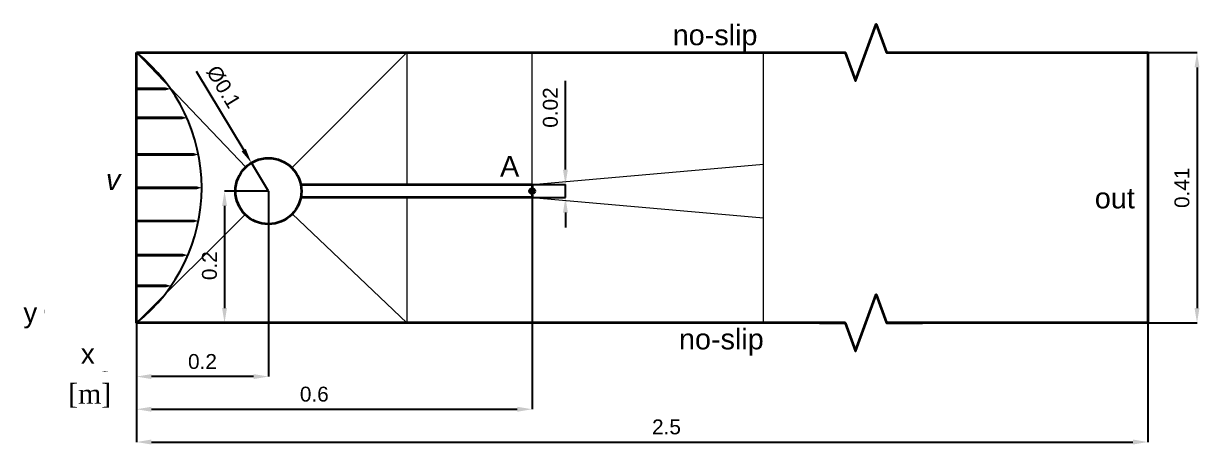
# Model space of a CAD drawing. Header units: millimetres. Extents: x -488.3 to -450.2, y 115.5 to 173.2.
# Drawn here: x -454.94 to -450.184, y 167.992 to 169.695 of the extents above; entities that cross this region are included whole.
import ezdxf

# ---------------------------------------------------------------- set-up
doc = ezdxf.new("R2010")
doc.units = ezdxf.units.MM
doc.linetypes.add('HIDDEN', pattern=[9.525, 6.35, -3.175])
doc.layers.get('Defpoints').update_dxf_attribs({"lineweight": 18})
for name, color, linetype, lineweight in [('CONTINUA FINA', 3, 'Continuous', 18), ('CONTINUA MEDIA', 2, 'Continuous', 25), ('CONTORNO', 4, 'Continuous', 35), ('DIMENSION', 9, 'Continuous', 15), ('HIDDED', 6, 'HIDDEN', 18), ('TEXTO', 7, 'Continuous', 15)]:
    doc.layers.add(name, color=color, linetype=linetype, lineweight=lineweight)
doc.styles.add('ROMANS', font='arial.ttf')
doc.styles.get("Standard").update_dxf_attribs({"font": 'arial.ttf'})
doc.dimstyles.new('ACINDEC_2', dxfattribs={"dimscale": 0.03005, "dimtxt": 2, "dimasz": 2, "dimexe": 0, "dimexo": 0, "dimgap": 1, "dimtad": 1, "dimdec": 1, "dimzin": 0, "dimdsep": 46, "dimtxsty": 'ROMANS', "dimcen": 1, "dimclrd": 256, "dimclre": 256, "dimclrt": 6, "dimadec": 0, "dimazin": 0, "dimtfac": 0.0075, "dimtdec": 1, "dimtmove": 0, "dimatfit": 3, "dimfxl": 1, "dimtolj": 1, "dimtzin": 0, "dimarcsym": 0})

# ---------------------------------------------------------------- blocks, each defined once
blk = doc.blocks.new('*D34')
at = {"layer": 'Defpoints', "color": 0, "transparency": 16777216}
for p in [(-453.9496, 169.0171), (-454.1271, 168.4838), (-453.9496, 168.4838)]:
    blk.add_point(p, dxfattribs=at)
at = {"layer": 'DIMENSION', "lineweight": -2, "transparency": 16777216}
for p, q in [((-453.9496, 169.0171), (-454.1271, 169.0171)), ((-454.1271, 168.957), (-454.1271, 168.5439)), ((-453.9496, 168.4838), (-454.1271, 168.4838))]:
    blk.add_line(p, q, dxfattribs=at)
at = {"layer": 'DIMENSION', "transparency": 16777216}
for points in [[(-454.1371, 168.957), (-454.117, 168.957), (-454.1271, 169.0171)], [(-454.1371, 168.5439), (-454.117, 168.5439), (-454.1271, 168.4838)]]:
    blk.add_solid(points, dxfattribs=at)
at = {"layer": 'DIMENSION', "color": 6, "transparency": 16777216, "insert": (-454.1878, 168.7152), "char_height": 0.0601, "attachment_point": 5, "rotation": 90, "style": 'ROMANS'}
blk.add_mtext('\\A1;0.2', dxfattribs=at)
blk = doc.blocks.new('*D35')
at = {"layer": 'Defpoints', "color": 0, "transparency": 16777216}
for p in [(-450.3928, 169.5771), (-450.3928, 168.4838), (-450.1938, 168.4838)]:
    blk.add_point(p, dxfattribs=at)
at = {"layer": 'DIMENSION', "lineweight": -2, "transparency": 16777216}
for p, q in [((-450.3928, 169.5771), (-450.1938, 169.5771)), ((-450.1938, 169.517), (-450.1938, 168.5439)), ((-450.3928, 168.4838), (-450.1938, 168.4838))]:
    blk.add_line(p, q, dxfattribs=at)
at = {"layer": 'DIMENSION', "transparency": 16777216}
for points in [[(-450.2039, 169.517), (-450.1838, 169.517), (-450.1938, 169.5771)], [(-450.2039, 168.5439), (-450.1838, 168.5439), (-450.1938, 168.4838)]]:
    blk.add_solid(points, dxfattribs=at)
at = {"layer": 'DIMENSION', "color": 6, "transparency": 16777216, "insert": (-450.2546, 169.0304), "char_height": 0.0601, "attachment_point": 5, "rotation": 90, "style": 'ROMANS'}
blk.add_mtext('\\A1;0.41', dxfattribs=at)
blk = doc.blocks.new('*D36')
at = {"layer": 'Defpoints', "color": 0, "transparency": 16777216}
for p in [(-453.9496, 169.0171), (-454.4829, 168.4838), (-454.4829, 168.2666)]:
    blk.add_point(p, dxfattribs=at)
at = {"layer": 'DIMENSION', "lineweight": -2, "transparency": 16777216}
for p, q in [((-453.9496, 169.0171), (-453.9496, 168.2666)), ((-454.4829, 168.4838), (-454.4829, 168.2666)), ((-454.0097, 168.2666), (-454.4228, 168.2666))]:
    blk.add_line(p, q, dxfattribs=at)
at = {"layer": 'DIMENSION', "transparency": 16777216}
for points in [[(-454.4228, 168.2766), (-454.4228, 168.2565), (-454.4829, 168.2666)], [(-454.0097, 168.2766), (-454.0097, 168.2565), (-453.9496, 168.2666)]]:
    blk.add_solid(points, dxfattribs=at)
at = {"layer": 'DIMENSION', "color": 6, "transparency": 16777216, "insert": (-454.2163, 168.3273), "char_height": 0.0601, "attachment_point": 5, "style": 'ROMANS'}
blk.add_mtext('\\A1;0.2', dxfattribs=at)
blk = doc.blocks.new('*D37')
at = {"layer": 'Defpoints', "color": 0, "transparency": 16777216}
for p in [(-452.8829, 169.0171), (-454.4829, 168.4838), (-452.8829, 168.1344)]:
    blk.add_point(p, dxfattribs=at)
at = {"layer": 'DIMENSION', "lineweight": -2, "transparency": 16777216}
for p, q in [((-452.8829, 169.0171), (-452.8829, 168.1344)), ((-454.4829, 168.4838), (-454.4829, 168.1344)), ((-454.4228, 168.1344), (-452.943, 168.1344))]:
    blk.add_line(p, q, dxfattribs=at)
at = {"layer": 'DIMENSION', "transparency": 16777216}
for points in [[(-454.4228, 168.1444), (-454.4228, 168.1244), (-454.4829, 168.1344)], [(-452.943, 168.1444), (-452.943, 168.1244), (-452.8829, 168.1344)]]:
    blk.add_solid(points, dxfattribs=at)
at = {"layer": 'DIMENSION', "color": 6, "transparency": 16777216, "insert": (-453.764, 168.1952), "char_height": 0.0601, "attachment_point": 5, "style": 'ROMANS'}
blk.add_mtext('\\A1;0.6', dxfattribs=at)
blk = doc.blocks.new('*D38')
at = {"layer": 'Defpoints', "color": 0, "transparency": 16777216}
for p in [(-454.4829, 168.4838), (-450.3928, 168.4838), (-450.3928, 168.0019)]:
    blk.add_point(p, dxfattribs=at)
at = {"layer": 'DIMENSION', "lineweight": -2, "transparency": 16777216}
for p, q in [((-454.4829, 168.4838), (-454.4829, 168.0019)), ((-450.3928, 168.4838), (-450.3928, 168.0019)), ((-454.4228, 168.0019), (-450.4529, 168.0019))]:
    blk.add_line(p, q, dxfattribs=at)
at = {"layer": 'DIMENSION', "transparency": 16777216}
for points in [[(-454.4228, 168.0119), (-454.4228, 167.9919), (-454.4829, 168.0019)], [(-450.4529, 168.0119), (-450.4529, 167.9919), (-450.3928, 168.0019)]]:
    blk.add_solid(points, dxfattribs=at)
at = {"layer": 'DIMENSION', "color": 6, "transparency": 16777216, "insert": (-452.3396, 168.0627), "char_height": 0.0601, "attachment_point": 5, "style": 'ROMANS'}
blk.add_mtext('\\A1;2.5', dxfattribs=at)
blk = doc.blocks.new('*D39')
at = {"layer": 'Defpoints', "color": 0, "transparency": 16777216}
for p in [(-454.0185, 169.1312), (-453.9496, 169.0171)]:
    blk.add_point(p, dxfattribs=at)
at = {"layer": 'DIMENSION', "lineweight": -2, "transparency": 16777216}
for p, q in [((-454.2424, 169.5021), (-454.0496, 169.1827)), ((-453.9496, 169.0171), (-454.0185, 169.1312))]:
    blk.add_line(p, q, dxfattribs=at)
at = {"layer": 'DIMENSION', "transparency": 16777216}
blk.add_solid([(-454.041, 169.1879), (-454.0582, 169.1775), (-454.0185, 169.1312)], dxfattribs=at)
at = {"layer": 'DIMENSION', "color": 6, "transparency": 16777216, "insert": (-454.1313, 169.4387), "char_height": 0.0601, "attachment_point": 5, "rotation": 301.1202, "style": 'ROMANS'}
blk.add_mtext('\\A1;%%C0.1', dxfattribs=at)
blk = doc.blocks.new('*D40')
at = {"layer": 'Defpoints', "color": 0, "transparency": 16777216}
for p in [(-452.8829, 169.0438), (-452.7483, 169.0438), (-452.8829, 168.9904)]:
    blk.add_point(p, dxfattribs=at)
at = {"layer": 'DIMENSION', "lineweight": -2, "transparency": 16777216}
for p, q in [((-452.7483, 169.1039), (-452.7483, 169.4628)), ((-452.8829, 169.0438), (-452.7483, 169.0438)), ((-452.7483, 168.9904), (-452.7483, 169.0438)), ((-452.8829, 168.9904), (-452.7483, 168.9904)), ((-452.7483, 168.9303), (-452.7483, 168.8702))]:
    blk.add_line(p, q, dxfattribs=at)
at = {"layer": 'DIMENSION', "transparency": 16777216}
for points in [[(-452.7583, 169.1039), (-452.7383, 169.1039), (-452.7483, 169.0438)], [(-452.7583, 168.9303), (-452.7383, 168.9303), (-452.7483, 168.9904)]]:
    blk.add_solid(points, dxfattribs=at)
at = {"layer": 'DIMENSION', "color": 6, "transparency": 16777216, "insert": (-452.8091, 169.355), "char_height": 0.0601, "attachment_point": 5, "rotation": 90, "style": 'ROMANS'}
blk.add_mtext('\\A1;0.02', dxfattribs=at)

msp = doc.modelspace()

# ---------------------------------------------------------------- hatches: boundary and pattern name
at = {"layer": 'CONTINUA FINA', "true_color": 0x000000}
h = msp.add_hatch(color=18, dxfattribs=at)
h.dxf.hatch_style = 1
h.paths.add_polyline_path([(-452.8933, 169.0171, 1), (-452.8726, 169.0171, 1)])

# ---------------------------------------------------------------- linework, layer by layer
at = {"layer": 'CONTINUA FINA', "lineweight": 50}
for points in [[(-454.8544, 168.2857, 0, 0, 0), (-454.8552, 168.4542, 0.025, 0, 0), (-454.8577, 168.5284, 0, 0, 0)], [(-454.8544, 168.2857, 0, 0, 0), (-454.6859, 168.2866, 0.025, 0, 0), (-454.6117, 168.289, 0, 0, 0)]]:
    msp.add_lwpolyline(points, format="xyseb", dxfattribs=at)
at = {"layer": 'CONTINUA MEDIA', "color": 5}
for points in [[(-454.4829, 169.4304, 0.0116, 0.0116, 0), (-454.4123, 169.4304, 0.0387, 0, 0), (-454.3453, 169.4304, 0, 0, 0)], [(-454.4829, 169.3134, 0.0116, 0.0116, 0), (-454.3463, 169.3134, 0.0387, 0, 0), (-454.2793, 169.3134, 0, 0, 0)], [(-454.4829, 169.1651, 0.0116, 0.0116, 0), (-454.2996, 169.1651, 0.0387, 0, 0), (-454.2326, 169.1651, 0, 0, 0)], [(-454.4829, 169.0304, 0.0116, 0.0116, 0), (-454.2865, 169.0304, 0.0387, 0, 0), (-454.2195, 169.0304, 0, 0, 0)], [(-454.4829, 168.8961, 0.0116, 0.0116, 0), (-454.2995, 168.8961, 0.0387, 0, 0), (-454.2325, 168.8961, 0, 0, 0)], [(-454.4829, 168.7578, 0.0116, 0.0116, 0), (-454.343, 168.7578, 0.0387, 0, 0), (-454.276, 168.7578, 0, 0, 0)], [(-454.4829, 168.6336, 0.0116, 0.0116, 0), (-454.4106, 168.6336, 0.0387, 0, 0), (-454.3436, 168.6336, 0, 0, 0)]]:
    msp.add_lwpolyline(points, format="xyseb", dxfattribs=at)
msp.add_arc((-454.9183, 169.0304), 0.6988, 308.5315, 51.4685, dxfattribs=at)
at = {"layer": 'CONTORNO', "linetype": 'Continuous'}
for points in [[(-451.7212, 169.5771), (-451.6164, 169.5771), (-451.5747, 169.4626), (-451.4914, 169.6916), (-451.4497, 169.5771), (-451.3046, 169.5771)], [(-451.7212, 168.4838), (-451.6164, 168.4838), (-451.5747, 168.3693), (-451.4914, 168.5982), (-451.4497, 168.4838), (-451.3046, 168.4838)]]:
    msp.add_lwpolyline(points, dxfattribs=at)
at = {"layer": 'CONTORNO'}
for points in [[(-454.4829, 169.5771), (-451.6164, 169.5771)], [(-451.6164, 168.4838), (-454.4829, 168.4838), (-454.4829, 169.5771)], [(-451.4497, 169.5771), (-450.3928, 169.5771), (-450.3928, 168.4838), (-451.4497, 168.4838)], [(-453.819, 169.0438), (-452.8829, 169.0438), (-452.8829, 168.9904), (-453.819, 168.9904)]]:
    msp.add_lwpolyline(points, dxfattribs=at)
for centre, radius in [((-453.9496, 169.0171), 0.1333), ((-452.8829, 169.0171), 0.0103)]:
    msp.add_circle(centre, radius, dxfattribs=at)
at = {"layer": 'HIDDED', "color": 52, "true_color": 0xc8c92d}
for p, q in [((-454.4829, 169.5771), (-454.0416, 169.1136)), ((-453.3896, 169.5771), (-453.8553, 169.1114)), ((-453.3896, 169.5771), (-453.3896, 169.0438)), ((-452.8829, 168.4838), (-452.8829, 169.5771)), ((-451.9469, 168.4838), (-451.9469, 169.5771)), ((-452.8829, 169.0438), (-451.9469, 169.1257)), ((-453.3896, 168.9904), (-453.3896, 168.4838)), ((-452.8829, 168.9904), (-451.9469, 168.9085)), ((-454.0439, 168.9228), (-454.4829, 168.4838)), ((-453.8531, 168.9251), (-453.3896, 168.4838))]:
    msp.add_line(p, q, dxfattribs=at)

# ---------------------------------------------------------------- texts
at = {"layer": 'TEXTO', "attachment_point": 1}
for s, width, gutter_width, heights, insert, char_height in [('\\A1;no-slip', 0.105716, 0.000208, [0.1509], (-452.3144, 169.6904), 0.083333), ('\\A1;A', 0.000506, 0.000208, [0], (-453.0127, 169.1593), 0.08333), ('\\A1;{\\fArial|b0|i1|c0|p34;v}', 0.105716, 0.000208, [0.1509], (-454.6067, 169.105), 0.083333), ('\\A1;out', 0.105716, 0.000208, [0.1509], (-450.6072, 169.0304), 0.08333), ('\\A1;no-slip', 0.105716, 0.000208, [0.1509], (-452.2891, 168.46), 0.083333), ('\\pxsm1;{\\fTimes New Roman|b0|i0|c0|p18;\\C6;[m]}', 0.34477, 1.6742, [0], (-454.7594, 168.2368), 0.08)]:
    msp.add_mtext_dynamic_manual_height_columns(s, width=width, gutter_width=gutter_width, heights=heights, dxfattribs=dict(at, insert=insert, char_height=char_height))
at = {"layer": 'TEXTO', "char_height": 0.08, "width": 0.072297, "attachment_point": 1}
for s, insert in [('\\A1;y', (-454.9404, 168.5653)), ('\\A1;x', (-454.708, 168.3989))]:
    msp.add_mtext(s, dxfattribs=dict(at, insert=insert))

# ---------------------------------------------------------------- dimensions: what is measured, and where the dimension line sits
at = {"layer": 'DIMENSION'}
for base, p1, p2, text, picture, middle in [((-450.1938, 168.4838), (-450.3928, 169.5771), (-450.3928, 168.4838), '0.41', '*D35', (-450.1938, 169.0304)), ((-452.7483, 169.0438), (-452.8829, 168.9904), (-452.8829, 169.0438), '0.02', '*D40', (-452.7483, 169.355)), ((-454.1271, 168.4838), (-453.9496, 169.0171), (-453.9496, 168.4838), '0.2', '*D34', (-454.1271, 168.7152))]:
    dim = msp.add_linear_dim(base=base, p1=p1, p2=p2, angle=90, text=text, dimstyle='ACINDEC_2', dxfattribs=at)
    dim.commit()
    dim.dimension.update_dxf_attribs({"geometry": picture, "text_midpoint": middle, "dimtype": 160})
dim = msp.add_radius_dim(center=(-453.9496, 169.0171), mpoint=(-454.0185, 169.1312), text='%%C0.1', dimstyle='ACINDEC_2', dxfattribs=at)
dim.commit()
dim.dimension.update_dxf_attribs({"geometry": '*D39', "text_midpoint": (-454.1847, 169.4065), "dimtype": 164})
for base, p1, p2, text, picture, middle in [((-454.4829, 168.2666), (-453.9496, 169.0171), (-454.4829, 168.4838), '0.2', '*D36', (-454.2163, 168.2666)), ((-452.8829, 168.1344), (-454.4829, 168.4838), (-452.8829, 169.0171), '0.6', '*D37', (-453.764, 168.1344)), ((-450.3928, 168.0019), (-454.4829, 168.4838), (-450.3928, 168.4838), '2.5', '*D38', (-452.3396, 168.0019))]:
    dim = msp.add_linear_dim(base=base, p1=p1, p2=p2, text=text, dimstyle='ACINDEC_2', dxfattribs=at)
    dim.commit()
    dim.dimension.update_dxf_attribs({"geometry": picture, "text_midpoint": middle, "dimtype": 160})

doc.saveas('drawing.dxf')
